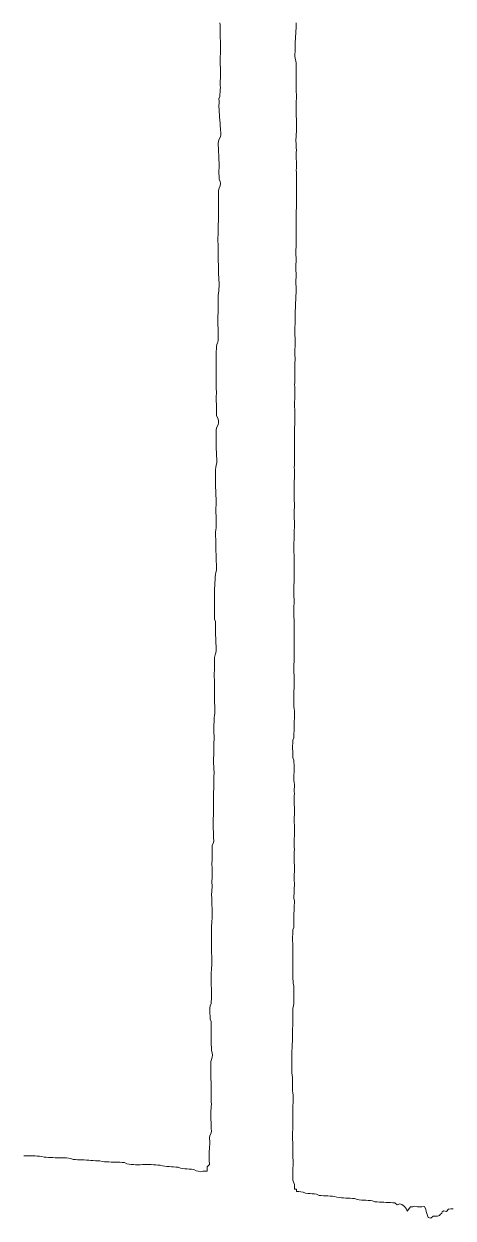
# Model space of a CAD drawing. Extents: x -16 to 11205, y -14909 to 147.
# Drawn here: x 8047 to 8239, y -4054 to -3519 of the extents above; entities that cross this region are included whole.
import ezdxf

# ---------------------------------------------------------------- set-up
doc = ezdxf.new("R2010")
doc.units = 0
doc.layers.get('0').update_dxf_attribs({"color": 1, "linetype": 'CONTINUOUS', "lineweight": 15, "true_color": 0xff0000})

msp = doc.modelspace()

# ---------------------------------------------------------------- linework, layer by layer
for p, q in [((8134.75, -3520), (8134.71, -3519)), ((8134.78, -3521), (8134.75, -3520)), ((8134.8, -3522), (8134.78, -3521)), ((8134.81, -3523), (8134.8, -3522)), ((8168.76, -3520.99), (8168.33, -3527.99)), ((8168.83, -3519.99), (8168.76, -3520.99)), ((8168.85, -3519), (8168.83, -3519.99)), ((8134.81, -3524), (8134.81, -3523)), ((8134.82, -3525), (8134.81, -3524)), ((8134.85, -3526), (8134.82, -3525)), ((8134.88, -3527), (8134.85, -3526)), ((8134.9, -3528), (8134.88, -3527)), ((8134.81, -3534), (8134.88, -3533)), ((8134.88, -3533), (8134.93, -3532)), ((8134.91, -3529), (8134.9, -3528)), ((8134.91, -3530), (8134.91, -3529)), ((8134.93, -3531), (8134.91, -3530)), ((8134.93, -3532), (8134.93, -3531)), ((8168.38, -3531.01), (8168.22, -3534)), ((8168.33, -3527.99), (8168.36, -3529)), ((8168.36, -3529), (8168.4, -3530)), ((8168.4, -3530), (8168.38, -3531.01)), ((8134.77, -3535), (8134.81, -3534)), ((8134.77, -3536), (8134.77, -3535)), ((8134.81, -3537.01), (8134.77, -3536)), ((8134.86, -3538), (8134.81, -3537.01)), ((8134.9, -3539), (8134.86, -3538)), ((8168.22, -3534), (8168.29, -3534.99)), ((8168.29, -3534.99), (8168.72, -3536.02)), ((8168.72, -3536.02), (8168.79, -3537.01)), ((8168.79, -3537.01), (8168.81, -3538.01)), ((8168.81, -3538.01), (8168.8, -3539)), ((8134.88, -3544), (8134.93, -3543)), ((8134.94, -3540), (8134.9, -3539)), ((8134.93, -3543), (8134.96, -3542)), ((8134.97, -3541), (8134.94, -3540)), ((8134.96, -3542), (8134.97, -3541)), ((8168.8, -3539), (8168.79, -3540)), ((8168.79, -3540), (8168.81, -3541)), ((8168.81, -3541), (8168.83, -3542)), ((8168.83, -3542), (8168.85, -3543)), ((8168.85, -3543), (8168.85, -3544)), ((8134.79, -3549.99), (8134.87, -3548.99)), ((8134.81, -3546), (8134.83, -3545)), ((8134.84, -3547), (8134.81, -3546)), ((8134.83, -3545), (8134.88, -3544)), ((8134.88, -3548), (8134.84, -3547)), ((8134.87, -3548.99), (8134.88, -3548)), ((8168.79, -3547), (8168.76, -3548)), ((8168.76, -3548), (8168.77, -3549)), ((8168.77, -3549), (8168.82, -3550)), ((8168.83, -3546), (8168.79, -3547)), ((8168.85, -3545), (8168.83, -3546)), ((8168.85, -3544), (8168.85, -3545)), ((8134.27, -3553.01), (8134.58, -3551.98)), ((8134.3, -3554.01), (8134.27, -3553.01)), ((8134.3, -3555.01), (8134.3, -3554.01)), ((8134.58, -3551.98), (8134.67, -3550.98)), ((8134.67, -3550.98), (8134.79, -3549.99)), ((8168.82, -3554), (8168.79, -3555)), ((8168.82, -3550), (8168.88, -3551)), ((8168.87, -3553), (8168.82, -3554)), ((8168.89, -3552), (8168.87, -3553)), ((8168.88, -3551), (8168.89, -3552)), ((8134.25, -3556.01), (8134.3, -3555.01)), ((8134.64, -3563.01), (8134.25, -3556.01)), ((8168.76, -3558), (8168.75, -3559.01)), ((8168.75, -3559.01), (8168.78, -3560.01)), ((8168.78, -3557), (8168.76, -3558)), ((8168.79, -3556), (8168.78, -3557)), ((8168.79, -3555), (8168.79, -3556)), ((8134.65, -3562.01), (8134.64, -3563.01)), ((8134.94, -3567), (8134.65, -3562.01)), ((8168.78, -3560.01), (8168.84, -3561.01)), ((8168.84, -3561.01), (8168.9, -3562)), ((8168.9, -3562), (8168.92, -3563)), ((8168.92, -3563), (8168.92, -3564)), ((8168.92, -3564), (8168.93, -3565)), ((8168.93, -3565), (8168.95, -3566)), ((8134.29, -3571.05), (8134.88, -3569.98)), ((8134.88, -3569.98), (8135.05, -3569)), ((8135.06, -3568), (8134.94, -3567)), ((8135.05, -3569), (8135.06, -3568)), ((8168.94, -3567), (8168.71, -3572.01)), ((8168.95, -3566), (8168.94, -3567)), ((8133.97, -3573), (8134.07, -3572.01)), ((8133.97, -3574), (8133.97, -3573)), ((8134, -3575), (8133.97, -3574)), ((8134.04, -3576), (8134, -3575)), ((8134.07, -3572.01), (8134.29, -3571.05)), ((8168.71, -3572.01), (8168.77, -3573.01)), ((8168.77, -3573.01), (8168.82, -3574.01)), ((8168.82, -3574.01), (8168.86, -3575)), ((8168.86, -3575), (8168.87, -3576)), ((8134.1, -3577), (8134.04, -3576)), ((8134.14, -3578), (8134.1, -3577)), ((8134.14, -3579), (8134.14, -3578)), ((8134.28, -3582.99), (8134.14, -3579)), ((8168.81, -3578), (8168.79, -3579)), ((8168.79, -3579), (8168.82, -3580)), ((8168.84, -3577), (8168.81, -3578)), ((8168.82, -3580), (8168.87, -3581)), ((8168.87, -3576), (8168.84, -3577)), ((8168.87, -3581), (8168.91, -3582)), ((8134.22, -3585), (8134.31, -3584)), ((8134.34, -3588.96), (8134.22, -3585)), ((8134.31, -3584), (8134.28, -3582.99)), ((8168.87, -3584), (8168.85, -3585)), ((8168.85, -3585), (8168.87, -3586)), ((8168.9, -3583), (8168.87, -3584)), ((8168.87, -3586), (8168.91, -3587)), ((8168.91, -3582), (8168.9, -3583)), ((8134.87, -3590.01), (8134.34, -3588.96)), ((8134.81, -3591.98), (8134.93, -3591)), ((8134.93, -3591), (8134.87, -3590.01)), ((8168.91, -3587), (8168.96, -3588)), ((8168.96, -3588), (8168.99, -3589)), ((8168.98, -3591), (8168.97, -3592)), ((8168.99, -3590), (8168.98, -3591)), ((8168.99, -3589), (8168.99, -3590)), ((8134.03, -3595), (8134.11, -3594.01)), ((8134.03, -3596), (8134.03, -3595)), ((8134.04, -3597), (8134.03, -3596)), ((8134.04, -3598), (8134.04, -3597)), ((8134.11, -3594.01), (8134.29, -3593.03)), ((8134.29, -3593.03), (8134.81, -3591.98)), ((8168.97, -3592), (8168.95, -3593)), ((8168.95, -3593), (8168.95, -3594)), ((8168.95, -3594), (8168.96, -3595)), ((8168.96, -3595), (8168.97, -3596)), ((8168.97, -3597), (8168.96, -3598)), ((8168.97, -3596), (8168.97, -3597)), ((8134, -3602), (8134.01, -3601)), ((8134.01, -3603), (8134, -3602)), ((8134.01, -3601), (8134.02, -3600)), ((8134.02, -3600), (8134.03, -3599)), ((8134.03, -3599), (8134.04, -3598)), ((8168.88, -3602), (8168.86, -3603)), ((8168.9, -3601), (8168.88, -3602)), ((8168.91, -3600), (8168.9, -3601)), ((8168.93, -3599), (8168.91, -3600)), ((8168.96, -3598), (8168.93, -3599)), ((8133.98, -3608), (8134, -3607)), ((8134, -3607), (8134.01, -3606)), ((8134.01, -3604), (8134.01, -3603)), ((8134.01, -3605), (8134.01, -3604)), ((8134.01, -3606), (8134.01, -3605)), ((8168.84, -3604), (8168.83, -3605)), ((8168.83, -3605), (8168.83, -3606)), ((8168.83, -3606), (8168.83, -3607)), ((8168.83, -3607), (8168.83, -3608)), ((8168.86, -3603), (8168.84, -3604)), ((8133.89, -3614), (8133.95, -3613)), ((8133.95, -3613), (8133.97, -3612)), ((8133.96, -3610), (8133.97, -3609)), ((8133.97, -3611), (8133.96, -3610)), ((8133.97, -3609), (8133.98, -3608)), ((8133.97, -3612), (8133.97, -3611)), ((8168.81, -3611), (8168.8, -3612)), ((8168.8, -3612), (8168.8, -3613)), ((8168.8, -3613), (8168.8, -3614)), ((8168.82, -3610), (8168.81, -3611)), ((8168.83, -3609), (8168.82, -3610)), ((8168.83, -3608), (8168.83, -3609)), ((8133.78, -3616), (8133.82, -3614.99)), ((8133.8, -3617), (8133.78, -3616)), ((8133.84, -3618), (8133.8, -3617)), ((8133.82, -3614.99), (8133.89, -3614)), ((8133.88, -3619), (8133.84, -3618)), ((8168.81, -3617.99), (8168.77, -3618.99)), ((8168.8, -3614), (8168.81, -3615)), ((8168.81, -3615), (8168.83, -3616)), ((8168.83, -3617), (8168.81, -3617.99)), ((8168.83, -3616), (8168.83, -3617)), ((8133.9, -3620), (8133.88, -3619)), ((8133.93, -3621), (8133.9, -3620)), ((8133.95, -3622), (8133.93, -3621)), ((8133.93, -3624), (8133.95, -3623)), ((8133.95, -3623), (8133.95, -3622)), ((8168.77, -3618.99), (8168.68, -3620.99)), ((8168.68, -3620.99), (8168.68, -3622)), ((8168.68, -3622), (8168.7, -3623)), ((8168.7, -3623), (8168.73, -3624)), ((8133.92, -3625), (8133.93, -3624)), ((8133.95, -3626), (8133.92, -3625)), ((8134, -3627), (8133.95, -3626)), ((8133.99, -3630), (8134.01, -3629)), ((8134.03, -3628), (8134, -3627)), ((8134.01, -3629), (8134.03, -3628)), ((8168.7, -3627), (8168.68, -3628)), ((8168.68, -3628), (8168.69, -3629)), ((8168.69, -3629), (8168.72, -3630)), ((8168.73, -3626), (8168.7, -3627)), ((8168.73, -3624), (8168.74, -3625)), ((8168.74, -3625), (8168.73, -3626)), ((8134.01, -3631), (8133.99, -3630)), ((8134.29, -3636), (8134.01, -3631)), ((8168.72, -3634), (8168.7, -3635)), ((8168.72, -3630), (8168.76, -3631)), ((8168.75, -3633), (8168.72, -3634)), ((8168.77, -3632), (8168.75, -3633)), ((8168.76, -3631), (8168.77, -3632)), ((8134.05, -3640), (8134.16, -3639.01)), ((8134.16, -3639.01), (8134.25, -3638.02)), ((8134.25, -3638.02), (8134.3, -3637.01)), ((8134.3, -3637.01), (8134.29, -3636)), ((8168.7, -3635), (8168.72, -3636)), ((8168.72, -3636), (8168.74, -3637)), ((8168.74, -3637), (8168.75, -3638)), ((8168.75, -3639), (8168.74, -3639.99)), ((8168.75, -3638), (8168.75, -3639)), ((8133.84, -3646), (8133.85, -3645)), ((8133.85, -3645), (8133.87, -3644)), ((8133.87, -3644), (8133.89, -3642.99)), ((8133.89, -3642.99), (8133.91, -3641.99)), ((8133.91, -3641.99), (8133.96, -3641)), ((8133.96, -3641), (8134.05, -3640)), ((8168.67, -3641.99), (8168.32, -3649)), ((8168.71, -3640.99), (8168.67, -3641.99)), ((8168.74, -3639.99), (8168.71, -3640.99)), ((8133.74, -3649.98), (8133.83, -3648.99)), ((8133.89, -3660), (8133.74, -3649.98)), ((8133.83, -3648.99), (8133.86, -3647.99)), ((8133.85, -3646.99), (8133.84, -3646)), ((8133.86, -3647.99), (8133.85, -3646.99)), ((8168.32, -3649), (8168.33, -3650)), ((8168.33, -3650), (8168.35, -3651)), ((8168.24, -3655.01), (8168.21, -3656)), ((8168.21, -3656), (8168.21, -3657)), ((8168.29, -3654.01), (8168.24, -3655.01)), ((8168.34, -3653.01), (8168.29, -3654.01)), ((8168.36, -3652.01), (8168.34, -3653.01)), ((8168.35, -3651), (8168.36, -3652.01)), ((8133.73, -3661.98), (8133.85, -3660.99)), ((8133.85, -3660.99), (8133.89, -3660)), ((8168.21, -3657), (8168.23, -3658)), ((8168.23, -3658), (8168.27, -3659)), ((8168.27, -3659), (8168.31, -3660)), ((8168.31, -3660), (8168.33, -3661)), ((8168.33, -3661), (8168.33, -3662.01)), ((8133.02, -3667), (8133.04, -3666)), ((8133.04, -3666), (8133.1, -3665.01)), ((8133.1, -3665.01), (8133.18, -3664.02)), ((8133.18, -3664.02), (8133.28, -3663.03)), ((8133.28, -3663.03), (8133.73, -3661.98)), ((8168.28, -3663.01), (8168.13, -3666)), ((8168.13, -3666), (8168.19, -3667)), ((8168.33, -3662.01), (8168.28, -3663.01)), ((8132.98, -3672), (8133.02, -3671)), ((8132.98, -3673), (8132.98, -3672)), ((8133.05, -3668), (8133.02, -3667)), ((8133.02, -3671), (8133.07, -3670)), ((8133.08, -3669), (8133.05, -3668)), ((8133.07, -3670), (8133.08, -3669)), ((8168.23, -3671.01), (8168.14, -3673)), ((8168.19, -3667), (8168.26, -3667.99)), ((8168.28, -3670), (8168.23, -3671.01)), ((8168.26, -3667.99), (8168.29, -3669)), ((8168.29, -3669), (8168.28, -3670)), ((8132.96, -3678), (8132.99, -3677)), ((8133.01, -3674), (8132.98, -3673)), ((8132.99, -3677), (8133.02, -3676)), ((8133.03, -3675), (8133.01, -3674)), ((8133.02, -3676), (8133.03, -3675)), ((8168.14, -3673), (8168.14, -3674)), ((8168.14, -3674), (8168.18, -3675)), ((8168.18, -3675), (8168.23, -3676)), ((8168.23, -3676), (8168.25, -3677)), ((8168.25, -3677), (8168.23, -3678)), ((8132.94, -3679), (8132.96, -3678)), ((8132.94, -3680), (8132.94, -3679)), ((8132.96, -3681), (8132.94, -3680)), ((8133, -3682), (8132.96, -3681)), ((8133.05, -3683), (8133, -3682)), ((8168.13, -3680), (8168.11, -3681)), ((8168.11, -3681), (8168.13, -3682)), ((8168.18, -3679), (8168.13, -3680)), ((8168.13, -3682), (8168.17, -3683)), ((8168.23, -3678), (8168.18, -3679)), ((8133.04, -3687), (8133.08, -3686)), ((8133.17, -3690.99), (8133.04, -3687)), ((8133.09, -3684), (8133.05, -3683)), ((8133.08, -3686), (8133.1, -3685)), ((8133.1, -3685), (8133.09, -3684)), ((8168.23, -3685.01), (8168.11, -3690.99)), ((8168.17, -3683), (8168.21, -3684)), ((8168.21, -3684), (8168.23, -3685.01)), ((8133.09, -3693), (8133.18, -3692)), ((8133.12, -3694.99), (8133.09, -3693)), ((8133.18, -3692), (8133.17, -3690.99)), ((8168.11, -3690.99), (8168.19, -3691.99)), ((8168.19, -3691.99), (8168.2, -3692.99)), ((8168.2, -3692.99), (8168.19, -3694)), ((8133.74, -3696.03), (8133.12, -3694.99)), ((8134, -3697), (8133.74, -3696.03)), ((8133.86, -3698.98), (8134.04, -3698)), ((8134.04, -3698), (8134, -3697)), ((8168.18, -3698), (8168.15, -3699)), ((8168.19, -3697), (8168.18, -3698)), ((8168.19, -3694), (8168.19, -3695)), ((8168.19, -3695), (8168.2, -3696)), ((8168.2, -3696), (8168.19, -3697)), ((8132.94, -3702), (8133.04, -3701.01)), ((8133.01, -3704), (8132.94, -3702)), ((8133.04, -3705), (8133.01, -3704)), ((8133.04, -3701.01), (8133.26, -3700.04)), ((8133.26, -3700.04), (8133.86, -3698.98)), ((8168.12, -3700), (8168.11, -3701)), ((8168.11, -3701), (8168.11, -3702)), ((8168.11, -3702), (8168.12, -3703)), ((8168.12, -3704), (8168.11, -3705)), ((8168.15, -3699), (8168.12, -3700)), ((8168.12, -3703), (8168.12, -3704)), ((8133.04, -3706), (8133.04, -3705)), ((8133.04, -3707), (8133.04, -3706)), ((8133.06, -3708), (8133.04, -3707)), ((8133.06, -3709), (8133.06, -3708)), ((8133.34, -3715.01), (8133.06, -3709)), ((8168.02, -3709), (8168, -3710)), ((8168.04, -3708), (8168.02, -3709)), ((8168.07, -3707), (8168.04, -3708)), ((8168.09, -3706), (8168.07, -3707)), ((8168.11, -3705), (8168.09, -3706)), ((8168, -3710), (8168.01, -3711)), ((8168.01, -3711), (8168.04, -3712)), ((8168.04, -3712), (8168.07, -3713)), ((8168.08, -3714), (8168.06, -3715)), ((8168.07, -3713), (8168.08, -3714)), ((8132.74, -3718.98), (8132.83, -3717.98)), ((8132.74, -3719.99), (8132.74, -3718.98)), ((8132.76, -3720.99), (8132.74, -3719.99)), ((8132.83, -3717.98), (8133.02, -3717)), ((8133.02, -3717), (8133.24, -3716.02)), ((8133.24, -3716.02), (8133.34, -3715.01)), ((8167.98, -3717), (8167.97, -3718)), ((8167.97, -3718), (8167.98, -3719)), ((8168.01, -3716), (8167.98, -3717)), ((8167.98, -3719), (8168, -3720)), ((8168, -3720), (8168.02, -3721)), ((8168.06, -3715), (8168.01, -3716)), ((8132.7, -3726), (8132.71, -3725)), ((8132.71, -3725), (8132.75, -3724)), ((8132.75, -3724), (8132.78, -3723)), ((8132.78, -3722), (8132.76, -3720.99)), ((8132.78, -3723), (8132.78, -3722)), ((8167.94, -3725), (8167.92, -3726)), ((8167.96, -3724), (8167.94, -3725)), ((8167.99, -3723), (8167.96, -3724)), ((8168.01, -3722), (8167.99, -3723)), ((8168.02, -3721), (8168.01, -3722)), ((8133.03, -3733), (8132.7, -3726)), ((8167.86, -3729), (8167.85, -3730)), ((8167.85, -3730), (8167.86, -3731)), ((8167.88, -3728), (8167.86, -3729)), ((8167.9, -3727), (8167.88, -3728)), ((8167.92, -3726), (8167.9, -3727)), ((8132.84, -3735.99), (8132.99, -3735)), ((8133.06, -3742), (8132.84, -3735.99)), ((8132.99, -3735), (8133.07, -3734)), ((8133.07, -3734), (8133.03, -3733)), ((8167.86, -3731), (8167.9, -3732)), ((8167.9, -3732), (8167.94, -3733)), ((8167.94, -3733), (8167.98, -3734)), ((8167.98, -3736), (8167.94, -3737)), ((8167.98, -3734), (8167.99, -3735)), ((8167.99, -3735), (8167.98, -3736)), ((8167.91, -3738), (8167.89, -3739)), ((8167.89, -3739), (8167.91, -3740)), ((8167.94, -3737), (8167.91, -3738)), ((8167.91, -3740), (8167.96, -3741)), ((8167.96, -3741), (8167.99, -3742)), ((8132.78, -3746.99), (8132.87, -3745.99)), ((8132.87, -3745.99), (8132.96, -3745)), ((8132.96, -3745), (8133.03, -3744)), ((8133.03, -3744), (8133.08, -3743)), ((8133.08, -3743), (8133.06, -3742)), ((8167.92, -3745.99), (8167.74, -3756.03)), ((8168.01, -3745), (8167.92, -3745.99)), ((8167.99, -3742), (8168.01, -3743)), ((8168.01, -3743), (8168.02, -3744)), ((8168.02, -3744), (8168.01, -3745)), ((8132.72, -3747.99), (8132.78, -3746.99)), ((8132.85, -3751), (8132.72, -3747.99)), ((8132.84, -3753), (8132.88, -3752)), ((8132.88, -3752), (8132.85, -3751)), ((8132.79, -3754), (8132.84, -3753)), ((8133.17, -3763), (8132.79, -3754)), ((8167.74, -3756.03), (8167.84, -3757.02)), ((8167.84, -3757.02), (8167.89, -3758.01)), ((8167.91, -3762), (8167.88, -3763)), ((8167.89, -3758.01), (8167.91, -3759)), ((8167.91, -3759), (8167.92, -3760)), ((8167.93, -3761), (8167.91, -3762)), ((8167.92, -3760), (8167.93, -3761)), ((8132.35, -3770.01), (8132.57, -3767.98)), ((8132.57, -3767.98), (8132.59, -3766.97)), ((8132.59, -3766.97), (8132.71, -3765.97)), ((8132.71, -3765.97), (8132.9, -3764.99)), ((8132.9, -3764.99), (8133.09, -3764.01)), ((8133.09, -3764.01), (8133.17, -3763)), ((8167.87, -3768), (8167.72, -3772)), ((8167.85, -3764), (8167.84, -3765)), ((8167.84, -3765), (8167.85, -3766)), ((8167.88, -3763), (8167.85, -3764)), ((8167.85, -3766), (8167.88, -3767)), ((8167.88, -3767), (8167.87, -3768)), ((8132.2, -3773.01), (8132.28, -3772.01)), ((8132.33, -3777.99), (8132.2, -3773.01)), ((8132.28, -3772.01), (8132.34, -3771.01)), ((8132.34, -3771.01), (8132.35, -3770.01)), ((8167.72, -3772), (8167.74, -3773)), ((8167.74, -3773), (8167.76, -3774)), ((8132.3, -3779), (8132.33, -3777.99)), ((8167.76, -3774), (8167.77, -3775)), ((8167.77, -3775), (8167.8, -3776)), ((8167.8, -3776), (8167.83, -3777)), ((8167.83, -3777), (8167.84, -3778)), ((8167.84, -3778), (8167.83, -3779)), ((8132.23, -3780), (8132.3, -3779)), ((8132.27, -3782), (8132.23, -3780)), ((8132.25, -3784.99), (8132.29, -3784)), ((8132.31, -3783), (8132.27, -3782)), ((8132.29, -3784), (8132.31, -3783)), ((8167.71, -3782), (8167.7, -3783)), ((8167.7, -3783), (8167.71, -3784.01)), ((8167.8, -3780), (8167.71, -3782)), ((8167.71, -3784.01), (8167.77, -3785.01)), ((8167.83, -3779), (8167.8, -3780)), ((8132.26, -3785.99), (8132.25, -3784.99)), ((8132.65, -3787.01), (8132.26, -3785.99)), ((8132.73, -3788.01), (8132.65, -3787.01)), ((8132.75, -3789.01), (8132.73, -3788.01)), ((8132.74, -3790), (8132.75, -3789.01)), ((8167.77, -3785.01), (8167.84, -3786.01)), ((8167.84, -3786.01), (8167.89, -3787)), ((8167.87, -3789), (8167.85, -3789.99)), ((8167.9, -3788), (8167.87, -3789)), ((8167.89, -3787), (8167.9, -3788)), ((8132.74, -3791), (8132.74, -3790)), ((8132.75, -3791.99), (8132.74, -3791)), ((8133.06, -3799), (8132.75, -3791.99)), ((8167.85, -3789.99), (8167.85, -3790.98)), ((8167.85, -3790.98), (8167.91, -3800.01)), ((8132.81, -3800.98), (8133.02, -3800)), ((8133.02, -3800), (8133.06, -3799)), ((8167.91, -3800.01), (8167.9, -3801.01)), ((8132.19, -3803.01), (8132.59, -3801.96)), ((8132.26, -3805), (8132.19, -3803.01)), ((8132.3, -3806), (8132.26, -3805)), ((8132.59, -3801.96), (8132.81, -3800.98)), ((8167.83, -3805), (8167.81, -3806)), ((8167.85, -3804), (8167.83, -3805)), ((8167.86, -3803), (8167.85, -3804)), ((8167.88, -3802), (8167.86, -3803)), ((8167.9, -3801.01), (8167.88, -3802)), ((8132.16, -3810.01), (8132.26, -3809.01)), ((8132.23, -3814.99), (8132.16, -3810.01)), ((8132.26, -3809.01), (8132.32, -3808.01)), ((8132.33, -3807.01), (8132.3, -3806)), ((8132.32, -3808.01), (8132.33, -3807.01)), ((8167.81, -3806), (8167.8, -3807)), ((8167.8, -3807), (8167.8, -3808)), ((8167.8, -3808), (8167.8, -3809)), ((8167.8, -3809), (8167.81, -3810)), ((8167.81, -3810), (8167.83, -3811)), ((8167.83, -3811), (8167.85, -3812)), ((8132.26, -3815.99), (8132.23, -3814.99)), ((8132.25, -3817), (8132.26, -3815.99)), ((8167.84, -3813.99), (8167.75, -3821.01)), ((8167.86, -3813), (8167.84, -3813.99)), ((8167.85, -3812), (8167.86, -3813)), ((8132.24, -3818), (8132.25, -3817)), ((8132.24, -3819), (8132.24, -3818)), ((8132.25, -3820), (8132.24, -3819)), ((8132.24, -3822), (8132.25, -3821)), ((8132.25, -3821), (8132.25, -3820)), ((8167.75, -3821.01), (8167.77, -3822.01)), ((8132.37, -3826), (8132.24, -3822)), ((8132.34, -3828.02), (8132.39, -3827.01)), ((8132.39, -3827.01), (8132.37, -3826)), ((8167.77, -3822.01), (8167.74, -3823.01)), ((8167.74, -3823.01), (8167.74, -3824.01)), ((8167.74, -3824.01), (8167.8, -3825.01)), ((8167.8, -3825.01), (8167.9, -3826)), ((8167.9, -3826), (8167.99, -3827)), ((8167.99, -3827), (8167.98, -3828)), ((8132.03, -3833), (8132.06, -3832)), ((8132.06, -3832), (8132.1, -3831.01)), ((8132.1, -3831.01), (8132.15, -3830.01)), ((8132.15, -3830.01), (8132.24, -3829.02)), ((8132.24, -3829.02), (8132.34, -3828.02)), ((8167.98, -3828), (8167.83, -3834.01)), ((8132.01, -3834), (8132.03, -3833)), ((8132.01, -3835), (8132.01, -3834)), ((8132.01, -3836), (8132.01, -3835)), ((8132.03, -3837), (8132.01, -3836)), ((8132.04, -3838), (8132.03, -3837)), ((8167.82, -3837), (8167.81, -3837.99)), ((8167.83, -3836), (8167.82, -3837)), ((8167.83, -3834.01), (8167.85, -3835)), ((8167.85, -3835), (8167.83, -3836)), ((8131.96, -3843), (8131.98, -3842)), ((8131.97, -3844), (8131.96, -3843)), ((8131.98, -3842), (8132.02, -3841)), ((8132.02, -3841), (8132.05, -3840)), ((8132.05, -3839), (8132.04, -3838)), ((8132.05, -3840), (8132.05, -3839)), ((8167.33, -3840.03), (8167.21, -3843.99)), ((8167.78, -3838.98), (8167.33, -3840.03)), ((8167.81, -3837.99), (8167.78, -3838.98)), ((8131.82, -3849), (8131.85, -3848)), ((8131.85, -3848), (8131.91, -3847)), ((8131.91, -3847), (8131.97, -3846)), ((8131.98, -3845), (8131.97, -3844)), ((8131.97, -3846), (8131.98, -3845)), ((8167.21, -3843.99), (8167.26, -3844.99)), ((8167.26, -3844.99), (8167.28, -3845.99)), ((8167.28, -3845.99), (8167.28, -3846.99)), ((8167.28, -3846.99), (8167.31, -3847.98)), ((8167.31, -3847.98), (8167.71, -3849.02)), ((8131.84, -3850), (8131.82, -3849)), ((8132.04, -3855), (8131.84, -3850)), ((8167.71, -3849.02), (8167.78, -3850.01)), ((8167.9, -3853), (8167.75, -3857.01)), ((8167.78, -3850.01), (8167.85, -3851.01)), ((8167.85, -3851.01), (8167.9, -3852)), ((8167.9, -3852), (8167.9, -3853)), ((8131.92, -3858), (8131.97, -3857)), ((8131.92, -3859), (8131.92, -3858)), ((8131.94, -3860), (8131.92, -3859)), ((8131.97, -3857), (8132.03, -3856)), ((8132.03, -3856), (8132.04, -3855)), ((8167.75, -3857.01), (8167.82, -3858.01)), ((8167.82, -3858.01), (8167.92, -3859)), ((8167.92, -3859), (8167.99, -3860)), ((8131.83, -3865), (8131.84, -3864)), ((8131.84, -3864), (8131.87, -3863)), ((8131.87, -3863), (8131.92, -3862)), ((8131.92, -3862), (8131.95, -3861)), ((8131.95, -3861), (8131.94, -3860)), ((8167.99, -3861), (8167.96, -3862)), ((8167.96, -3862), (8167.96, -3863)), ((8167.96, -3863), (8167.98, -3864)), ((8167.98, -3864), (8167.97, -3865)), ((8167.99, -3860), (8167.99, -3861)), ((8131.77, -3869), (8131.78, -3868)), ((8131.83, -3871), (8131.77, -3869)), ((8131.78, -3868), (8131.8, -3867)), ((8131.8, -3867), (8131.81, -3866)), ((8131.81, -3866), (8131.83, -3865)), ((8167.97, -3865), (8167.86, -3869)), ((8167.86, -3869), (8167.99, -3870)), ((8131.66, -3875.99), (8131.68, -3874.99)), ((8131.68, -3874.99), (8131.75, -3873.99)), ((8131.75, -3873.99), (8131.82, -3872.99)), ((8131.82, -3872.99), (8131.85, -3872)), ((8131.85, -3872), (8131.83, -3871)), ((8168.05, -3871), (8167.85, -3877.02)), ((8167.99, -3870), (8168.05, -3871)), ((8131.67, -3876.99), (8131.66, -3875.99)), ((8131.85, -3884), (8131.67, -3876.99)), ((8167.85, -3877.02), (8168.01, -3878)), ((8168.01, -3878), (8168.07, -3879)), ((8168.06, -3880), (8168.03, -3881)), ((8168.07, -3879), (8168.06, -3880)), ((8131.79, -3885.99), (8131.89, -3885)), ((8131.89, -3885), (8131.85, -3884)), ((8167.93, -3885), (8167.91, -3886)), ((8167.96, -3884), (8167.93, -3885)), ((8167.98, -3883), (8167.96, -3884)), ((8168, -3882), (8167.98, -3883)), ((8168.03, -3881), (8168, -3882)), ((8131.16, -3888.01), (8131.29, -3887.02)), ((8131.29, -3892), (8131.16, -3888.01)), ((8131.29, -3887.02), (8131.79, -3885.99)), ((8167.97, -3890), (8167.86, -3893)), ((8167.91, -3886), (8167.92, -3887)), ((8167.92, -3887), (8167.96, -3888)), ((8167.96, -3888), (8167.99, -3889)), ((8167.99, -3889), (8167.97, -3890)), ((8131.13, -3895), (8131.19, -3894)), ((8131.21, -3898), (8131.13, -3895)), ((8131.19, -3894), (8131.26, -3893)), ((8131.26, -3893), (8131.29, -3892)), ((8167.86, -3893), (8167.9, -3894)), ((8167.9, -3894), (8167.96, -3895)), ((8167.96, -3895), (8167.99, -3896)), ((8167.99, -3896), (8168, -3897)), ((8131.16, -3902), (8131.22, -3901)), ((8131.25, -3899), (8131.21, -3898)), ((8131.22, -3901), (8131.25, -3900)), ((8131.25, -3900), (8131.25, -3899)), ((8167.95, -3900), (8167.92, -3901)), ((8167.92, -3901), (8167.93, -3902)), ((8167.98, -3899), (8167.95, -3900)), ((8168, -3898), (8167.98, -3899)), ((8168, -3897), (8168, -3898)), ((8131.04, -3908), (8131.11, -3907)), ((8131.11, -3907), (8131.17, -3906.01)), ((8131.13, -3903), (8131.16, -3902)), ((8131.14, -3904), (8131.13, -3903)), ((8131.17, -3905), (8131.14, -3904)), ((8131.17, -3906.01), (8131.17, -3905)), ((8168.01, -3904), (8167.78, -3911.02)), ((8167.93, -3902), (8167.97, -3903)), ((8167.97, -3903), (8168.01, -3904)), ((8130.99, -3909), (8131.04, -3908)), ((8131.03, -3911), (8130.99, -3909)), ((8131.07, -3912), (8131.03, -3911)), ((8131.25, -3917), (8131.07, -3912)), ((8167.78, -3911.02), (8167.99, -3912)), ((8167.99, -3912), (8168.05, -3913)), ((8131.26, -3918), (8131.25, -3917)), ((8167.93, -3914), (8167.74, -3920.01)), ((8168.05, -3913), (8167.93, -3914)), ((8130.91, -3924), (8130.95, -3923)), ((8130.95, -3923), (8131.02, -3922)), ((8131.02, -3922), (8131.11, -3921.01)), ((8131.11, -3921.01), (8131.2, -3920.01)), ((8131.2, -3920.01), (8131.25, -3919.01)), ((8131.25, -3919.01), (8131.26, -3918)), ((8167.74, -3920.01), (8167.72, -3921)), ((8167.72, -3921), (8167.72, -3922)), ((8167.72, -3922), (8167.75, -3923)), ((8167.75, -3923), (8167.75, -3923.99)), ((8130.9, -3925), (8130.91, -3924)), ((8130.91, -3926), (8130.9, -3925)), ((8130.93, -3927), (8130.91, -3926)), ((8130.91, -3929), (8130.94, -3928)), ((8130.94, -3928), (8130.93, -3927)), ((8167.37, -3925.02), (8167.21, -3930)), ((8167.75, -3923.99), (8167.37, -3925.02)), ((8130.85, -3931), (8130.87, -3930)), ((8130.86, -3932), (8130.85, -3931)), ((8130.89, -3933), (8130.86, -3932)), ((8130.87, -3930), (8130.91, -3929)), ((8131.06, -3939), (8130.89, -3933)), ((8167.21, -3930), (8167.24, -3931)), ((8167.24, -3931), (8167.25, -3931.99)), ((8167.25, -3931.99), (8167.27, -3932.99)), ((8167.27, -3932.99), (8167.3, -3933.99)), ((8131.07, -3940), (8131.06, -3939)), ((8167.33, -3939.03), (8167.27, -3945.97)), ((8167.3, -3933.99), (8167.33, -3935)), ((8167.33, -3935), (8167.34, -3936)), ((8167.34, -3938.01), (8167.33, -3939.03)), ((8167.34, -3936), (8167.34, -3937.01)), ((8167.34, -3937.01), (8167.34, -3938.01)), ((8130.83, -3943.99), (8130.87, -3942.99)), ((8130.83, -3945), (8130.83, -3943.99)), ((8130.87, -3942.99), (8130.93, -3942)), ((8130.93, -3942), (8131.01, -3941)), ((8131.01, -3941), (8131.07, -3940)), ((8130.82, -3948), (8130.84, -3947)), ((8130.92, -3953), (8130.82, -3948)), ((8130.84, -3946), (8130.83, -3945)), ((8130.84, -3947), (8130.84, -3946)), ((8167.27, -3945.97), (8167.37, -3946.97)), ((8167.37, -3946.97), (8167.4, -3947.98)), ((8167.4, -3947.98), (8167.38, -3948.99)), ((8167.38, -3948.99), (8167.71, -3950)), ((8130.87, -3955.99), (8130.91, -3955)), ((8130.91, -3955), (8130.93, -3954)), ((8130.93, -3954), (8130.92, -3953)), ((8167.71, -3950), (8167.72, -3951)), ((8167.73, -3952), (8167.71, -3953)), ((8167.71, -3953), (8167.71, -3956)), ((8167.72, -3951), (8167.73, -3952)), ((8130.15, -3961.01), (8130.19, -3960.01)), ((8130.19, -3960.01), (8130.26, -3959.02)), ((8130.26, -3959.02), (8130.71, -3957.97)), ((8130.71, -3957.97), (8130.8, -3956.98)), ((8130.8, -3956.98), (8130.87, -3955.99)), ((8167.67, -3958.99), (8167.3, -3960.01)), ((8167.3, -3960.01), (8167.31, -3961)), ((8167.72, -3958), (8167.67, -3958.99)), ((8167.71, -3956), (8167.73, -3957)), ((8167.73, -3957), (8167.72, -3958)), ((8130.28, -3964.98), (8130.15, -3961.01)), ((8130.77, -3966.01), (8130.28, -3964.98)), ((8130.81, -3967), (8130.77, -3966.01)), ((8167.28, -3964.02), (8167.1, -3973)), ((8167.34, -3963.02), (8167.28, -3964.02)), ((8167.31, -3961), (8167.34, -3962.01)), ((8167.34, -3962.01), (8167.34, -3963.02)), ((8130.82, -3974.01), (8130.81, -3967)), ((8130.82, -3975.01), (8130.82, -3974.01)), ((8130.91, -3979.01), (8130.82, -3975.01)), ((8166.98, -3976), (8166.81, -3981)), ((8167.14, -3975.01), (8166.98, -3976)), ((8167.1, -3973), (8167.19, -3974)), ((8167.19, -3974), (8167.14, -3975.01)), ((8131.19, -3979.98), (8130.91, -3979.01)), ((8130.94, -3982.99), (8131.23, -3982.02)), ((8131.34, -3981), (8131.19, -3979.98)), ((8131.23, -3982.02), (8131.34, -3981)), ((8166.81, -3981), (8166.89, -3982)), ((8166.89, -3982), (8166.9, -3983)), ((8130.55, -3984.95), (8130.68, -3983.95)), ((8130.68, -3992.01), (8130.55, -3984.95)), ((8130.68, -3983.95), (8130.94, -3982.99)), ((8166.9, -3983), (8166.84, -3989.02)), ((8130.73, -3993.01), (8130.68, -3992.01)), ((8166.84, -3989.02), (8166.99, -3990)), ((8166.99, -3990), (8167.12, -3990.99)), ((8167.12, -3990.99), (8167.18, -3991.99)), ((8167.18, -3991.99), (8167.18, -3993)), ((8130.71, -3998), (8130.72, -3997)), ((8130.83, -4002), (8130.71, -3998)), ((8130.72, -3997), (8130.74, -3996)), ((8130.76, -3994), (8130.73, -3993.01)), ((8130.74, -3996), (8130.76, -3995)), ((8130.76, -3995), (8130.76, -3994)), ((8167.18, -3993), (8167.1, -3996.99)), ((8167.1, -3996.99), (8167.26, -3997.98)), ((8167.26, -3997.98), (8167.4, -3998.97)), ((8130.82, -4003.99), (8130.85, -4003)), ((8130.85, -4003), (8130.83, -4002)), ((8167.46, -3999.99), (8167.33, -4006)), ((8167.4, -3998.97), (8167.46, -3999.99)), ((8130.65, -4006.99), (8130.67, -4005.99)), ((8130.84, -4014), (8130.65, -4006.99)), ((8130.67, -4005.99), (8130.74, -4004.99)), ((8130.74, -4004.99), (8130.82, -4003.99)), ((8167.34, -4007), (8167.29, -4011)), ((8167.33, -4006), (8167.34, -4007)), ((8130.85, -4014.99), (8130.84, -4014)), ((8167.31, -4012.01), (8167.12, -4017.99)), ((8167.29, -4011), (8167.31, -4012.01)), ((8130.08, -4018.01), (8130.2, -4017.02)), ((8130.14, -4020.01), (8130.08, -4018.01)), ((8130.2, -4017.02), (8130.73, -4015.98)), ((8130.73, -4015.98), (8130.85, -4014.99)), ((8167.12, -4017.99), (8167.21, -4018.99)), ((8167.21, -4018.99), (8167.31, -4019.99)), ((8129.92, -4024), (8129.98, -4023)), ((8129.92, -4025), (8129.92, -4024)), ((8129.98, -4023), (8130.08, -4022.01)), ((8130.08, -4022.01), (8130.15, -4021.01)), ((8130.15, -4021.01), (8130.14, -4020.01)), ((8167.35, -4022.01), (8167.23, -4025.99)), ((8167.31, -4019.99), (8167.37, -4020.99)), ((8167.37, -4020.99), (8167.35, -4022.01)), ((8047, -4026.05), (8048, -4026.05)), ((8048, -4026.05), (8049, -4026.05)), ((8049, -4026.05), (8050, -4026.05)), ((8050, -4026.05), (8050.99, -4026.09)), ((8050.99, -4026.09), (8051.99, -4026.14)), ((8051.99, -4026.14), (8052.98, -4026.22)), ((8052.98, -4026.22), (8053.97, -4026.3)), ((8053.97, -4026.3), (8054.97, -4026.37)), ((8054.97, -4026.37), (8056.02, -4026.73)), ((8056.02, -4026.73), (8057.02, -4026.78)), ((8057.02, -4026.78), (8058.01, -4026.84)), ((8058.01, -4026.84), (8059.01, -4026.88)), ((8059.01, -4026.88), (8060, -4026.92)), ((8060, -4026.92), (8061, -4026.95)), ((8061, -4026.95), (8062, -4026.97)), ((8062, -4026.97), (8063, -4026.98)), ((8063, -4026.98), (8064, -4026.99)), ((8064, -4026.99), (8065, -4027.02)), ((8065, -4027.02), (8065.99, -4027.08)), ((8065.99, -4027.08), (8066.98, -4027.18)), ((8066.98, -4027.18), (8067.96, -4027.29)), ((8067.96, -4027.29), (8069.03, -4027.72)), ((8069.03, -4027.72), (8070.02, -4027.8)), ((8070.02, -4027.8), (8071.01, -4027.86)), ((8071.01, -4027.86), (8072.01, -4027.9)), ((8072.01, -4027.9), (8073, -4027.93)), ((8073, -4027.93), (8074, -4027.95)), ((8074, -4027.95), (8075, -4027.99)), ((8075, -4027.99), (8075.99, -4028.06)), ((8075.99, -4028.06), (8076.99, -4028.16)), ((8076.99, -4028.16), (8077.98, -4028.25)), ((8077.98, -4028.25), (8078.98, -4028.3)), ((8078.98, -4028.3), (8079.98, -4028.32)), ((8079.98, -4028.32), (8080.98, -4028.35)), ((8080.98, -4028.35), (8082.02, -4028.7)), ((8082.02, -4028.7), (8083.02, -4028.74)), ((8083.02, -4028.74), (8084.01, -4028.79)), ((8084.01, -4028.79), (8085.01, -4028.85)), ((8085.01, -4028.85), (8086.01, -4028.9)), ((8086.01, -4028.9), (8087, -4028.95)), ((8087, -4028.95), (8088, -4028.97)), ((8088, -4028.97), (8089, -4028.98)), ((8089, -4028.98), (8090, -4029.01)), ((8090, -4029.01), (8090.99, -4029.07)), ((8090.99, -4029.07), (8091.98, -4029.17)), ((8091.98, -4029.17), (8093.06, -4029.65)), ((8093.06, -4029.65), (8094.03, -4029.81)), ((8094.03, -4029.81), (8095.01, -4029.96)), ((8095.01, -4029.96), (8095.99, -4030.07)), ((8095.99, -4030.07), (8096.99, -4030.13)), ((8096.99, -4030.13), (8098, -4030.14)), ((8098, -4030.14), (8099, -4030.1)), ((8099, -4030.1), (8100, -4030.05)), ((8100, -4030.05), (8101, -4030.01)), ((8101, -4030.01), (8102, -4029.99)), ((8102, -4029.99), (8103, -4030.01)), ((8103, -4030.01), (8104, -4030.07)), ((8104, -4030.07), (8104.99, -4030.16)), ((8104.99, -4030.16), (8105.98, -4030.22)), ((8129, -4031), (8129.96, -4029.99)), ((8129.89, -4027.99), (8129.92, -4027)), ((8129.96, -4029.99), (8129.89, -4027.99)), ((8129.93, -4026), (8129.92, -4025)), ((8129.92, -4027), (8129.93, -4026)), ((8167.23, -4025.99), (8167.36, -4026.99)), ((8167.41, -4028), (8167.25, -4033.99)), ((8167.36, -4026.99), (8167.41, -4028)), ((8105.98, -4030.22), (8106.98, -4030.27)), ((8106.98, -4030.27), (8107.98, -4030.3)), ((8107.98, -4030.3), (8109.03, -4030.67)), ((8109.03, -4030.67), (8110.02, -4030.77)), ((8110.02, -4030.77), (8111.01, -4030.86)), ((8111.01, -4030.86), (8112.01, -4030.93)), ((8112.01, -4030.93), (8113, -4030.99)), ((8113, -4030.99), (8113.99, -4031.05)), ((8113.99, -4031.05), (8114.98, -4031.13)), ((8114.98, -4031.13), (8115.97, -4031.23)), ((8115.97, -4031.23), (8117.05, -4031.68)), ((8117.05, -4031.68), (8118.03, -4031.8)), ((8118.03, -4031.8), (8119.01, -4031.9)), ((8119.01, -4031.9), (8120, -4031.97)), ((8120, -4031.97), (8121, -4032.04)), ((8121, -4032.04), (8121.98, -4032.14)), ((8121.98, -4032.14), (8122.95, -4032.29)), ((8122.95, -4032.29), (8124.04, -4032.8)), ((8124.04, -4032.8), (8125, -4032.98)), ((8125, -4032.98), (8125.98, -4033.26)), ((8125.98, -4033.26), (8127, -4033)), ((8127, -4033), (8128, -4033)), ((8128, -4033), (8129, -4033)), ((8129, -4032), (8129, -4031)), ((8129, -4033), (8129, -4032)), ((8167.25, -4033.99), (8167.28, -4035)), ((8167.28, -4035), (8167.31, -4036.01)), ((8167.31, -4036.01), (8167.29, -4037.01)), ((8167.29, -4037.01), (8168, -4039)), ((8168, -4039), (8168, -4040)), ((8168, -4040), (8168, -4041)), ((8168, -4041), (8169, -4041)), ((8169, -4041), (8168.99, -4042.02)), ((8168.99, -4042.02), (8169.96, -4042.11)), ((8169.96, -4042.11), (8170.93, -4042.22)), ((8170.93, -4042.22), (8171.91, -4042.35)), ((8171.91, -4042.35), (8173.04, -4042.83)), ((8173.04, -4042.83), (8174.01, -4042.95)), ((8174.01, -4042.95), (8175, -4043.03)), ((8175, -4043.03), (8175.98, -4043.1)), ((8175.98, -4043.1), (8176.96, -4043.2)), ((8176.96, -4043.2), (8177.94, -4043.34)), ((8177.94, -4043.34), (8179.03, -4043.81)), ((8179.03, -4043.81), (8180.01, -4043.92)), ((8180.01, -4043.92), (8181, -4043.99)), ((8181, -4043.99), (8182, -4044.03)), ((8182, -4044.03), (8182.99, -4044.07)), ((8182.99, -4044.07), (8183.99, -4044.11)), ((8183.99, -4044.11), (8184.98, -4044.18)), ((8184.98, -4044.18), (8185.96, -4044.27)), ((8185.96, -4044.27), (8187.04, -4044.69)), ((8187.04, -4044.69), (8188.02, -4044.81)), ((8188.02, -4044.81), (8189.01, -4044.9)), ((8189.01, -4044.9), (8190, -4044.98)), ((8190, -4044.98), (8191, -4045.03)), ((8191, -4045.03), (8191.99, -4045.06)), ((8191.99, -4045.06), (8192.99, -4045.1)), ((8192.99, -4045.1), (8193.98, -4045.17)), ((8193.98, -4045.17), (8194.96, -4045.27)), ((8194.96, -4045.27), (8196.04, -4045.7)), ((8196.04, -4045.7), (8197.02, -4045.82)), ((8197.02, -4045.82), (8198.01, -4045.92)), ((8198.01, -4045.92), (8199, -4045.99)), ((8199, -4045.99), (8200, -4046.04)), ((8200, -4046.04), (8200.99, -4046.1)), ((8200.99, -4046.1), (8201.98, -4046.19)), ((8201.98, -4046.19), (8202.97, -4046.29)), ((8202.97, -4046.29), (8204.04, -4046.68)), ((8204.04, -4046.68), (8205.02, -4046.75)), ((8205.02, -4046.75), (8206.02, -4046.81)), ((8206.02, -4046.81), (8207.01, -4046.87)), ((8207.01, -4046.87), (8208.01, -4046.93)), ((8208.01, -4046.93), (8209, -4046.99)), ((8209, -4046.99), (8210, -4047.04)), ((8210, -4047.04), (8210.99, -4047.07)), ((8210.99, -4047.07), (8211.99, -4047.1)), ((8211.99, -4047.1), (8212.98, -4047.13)), ((8212.98, -4047.13), (8214, -4048)), ((8214, -4048), (8215.17, -4047.58)), ((8215.17, -4047.58), (8216.09, -4047.85)), ((8216.09, -4047.85), (8217.23, -4048.76)), ((8217.23, -4048.76), (8218.11, -4049.93)), ((8218.11, -4049.93), (8218.39, -4050.89)), ((8218.39, -4050.89), (8220, -4049)), ((8220, -4049), (8221, -4049)), ((8221, -4049), (8221.89, -4048.72)), ((8221.89, -4048.72), (8223, -4049)), ((8223, -4049), (8224, -4049)), ((8224, -4049), (8225, -4049)), ((8225, -4049), (8226.17, -4048.75)), ((8226.17, -4048.75), (8226.86, -4050.14)), ((8226.86, -4050.14), (8227, -4051)), ((8227, -4051), (8227.89, -4053.69)), ((8233.9, -4051.83), (8234.1, -4051.18)), ((8234.1, -4051.18), (8234.89, -4050.77)), ((8234.89, -4050.77), (8236, -4051)), ((8236, -4051), (8236.99, -4049.97)), ((8236.99, -4049.97), (8237.99, -4049.91)), ((8237.99, -4049.91), (8239, -4049.89)), ((8227.89, -4053.69), (8229, -4054)), ((8229, -4054), (8230.02, -4053.14)), ((8230.02, -4053.14), (8231.04, -4053.19)), ((8231.04, -4053.19), (8232.04, -4053.13)), ((8232.04, -4053.13), (8232.94, -4052.87)), ((8232.94, -4052.87), (8233.15, -4052.31)), ((8233.15, -4052.31), (8233.9, -4051.83))]:
    msp.add_line(p, q)

doc.saveas('drawing.dxf')
